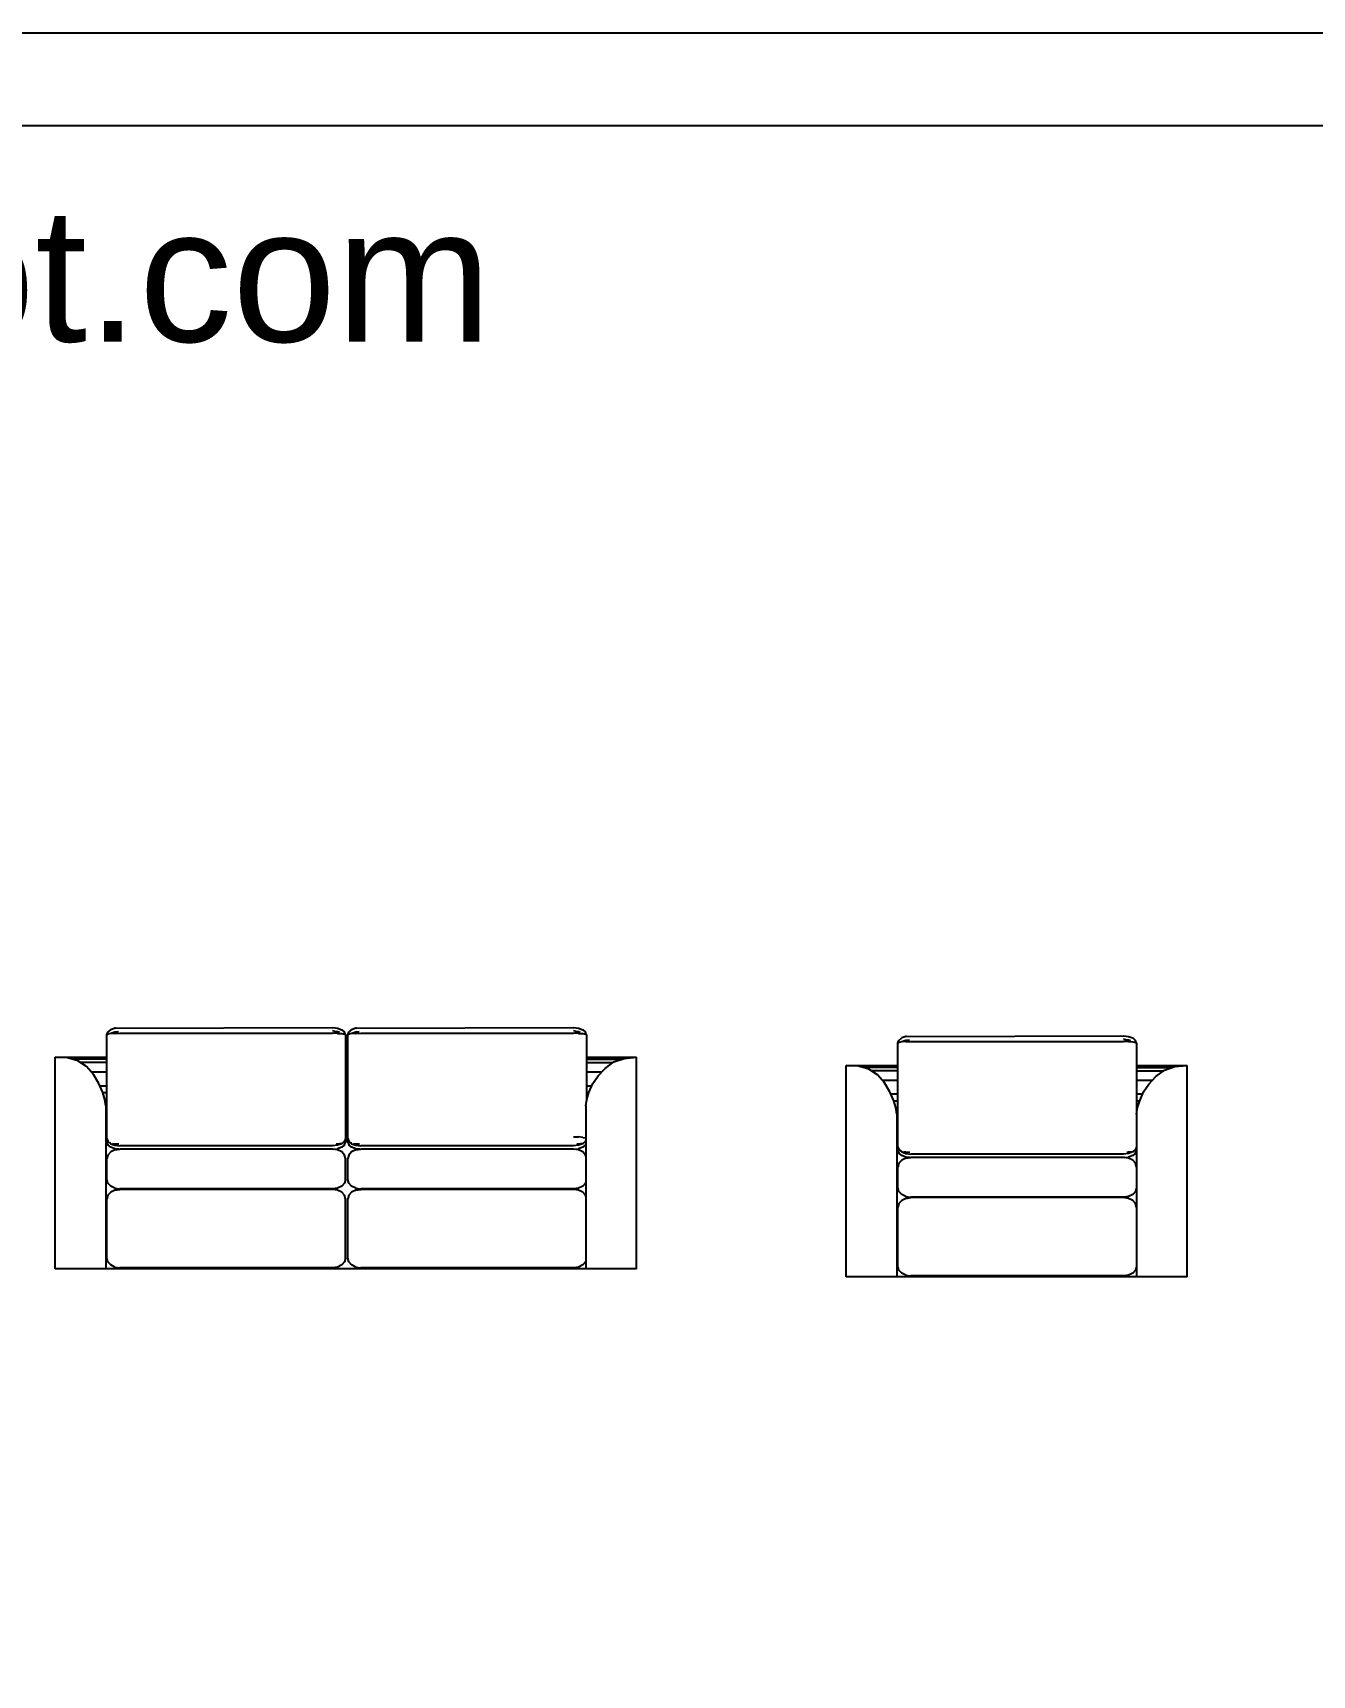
# Model space of a CAD drawing. Header units: inches. Extents: x 11 to 53.5, y 7.4 to 32.2.
# Drawn here: x 19.5 to 24.14, y 26.2 to 32.15 of the extents above; entities that cross this region are included whole.
import ezdxf

# ---------------------------------------------------------------- set-up
doc = ezdxf.new("R2010")
doc.units = ezdxf.units.IN
doc.header["$MEASUREMENT"] = 0
for name, color, linetype in [('02', 2, 'Continuous'), ('1', 1, 'Continuous'), ('kadrbm', 4, 'Continuous')]:
    doc.layers.add(name, color=color, linetype=linetype)
doc.styles.add('bmmm', font='swissel.ttf')

# ---------------------------------------------------------------- blocks, each defined once
blk = doc.blocks.new('kadrbm')
at = {"layer": 'kadrbm', "color": 4}
blk.add_lwpolyline([(0, 0), (0, 24.7972), (21, 24.7972), (21, 0), (0, 0)], close=True, dxfattribs=at)
blk.add_lwpolyline([(20.6631, 0.3257), (20.6631, 24.4603), (0.3369, 24.4603), (0.3369, 0.3257), (20.6631, 0.3257)], dxfattribs=at)
at = {"layer": 'kadrbm', "color": 211, "true_color": 0xf674fb, "style": 'bmmm'}
blk.add_text('www.cad-libraries.blogspot.com', height=0.485134, dxfattribs=at).set_placement((0.5726, 23.6772))

msp = doc.modelspace()

# ---------------------------------------------------------------- linework, layer by layer
at = {"layer": '02'}
for p, q in [((19.7638, 28.5214), (19.7675, 28.5314)), ((19.7675, 28.5314), (19.7778, 28.5401)), ((19.7778, 28.5257), (19.7675, 28.5237)), ((19.7931, 28.5457), (19.7778, 28.5401)), ((19.7931, 28.5267), (19.7778, 28.5257)), ((19.7781, 28.5271), (19.7931, 28.5324)), ((19.7931, 28.5457), (20.5831, 28.5478)), ((19.7955, 28.5461), (19.7931, 28.5457)), ((19.7931, 28.5324), (19.8058, 28.5337)), ((19.7931, 28.5267), (19.8111, 28.5274)), ((19.8111, 28.5274), (20.5828, 28.5274)), ((20.5828, 28.5371), (20.5898, 28.5361)), ((20.6008, 28.5267), (20.5828, 28.5274)), ((20.5835, 28.5477), (20.6008, 28.5457)), ((20.6008, 28.5324), (20.5878, 28.5337)), ((20.6008, 28.5457), (20.6161, 28.5401)), ((20.6078, 28.5301), (20.6008, 28.5324)), ((20.6008, 28.5267), (20.6161, 28.5257)), ((20.6158, 28.5271), (20.6161, 28.5267)), ((20.6161, 28.5401), (20.6265, 28.5314)), ((20.6168, 28.5264), (20.6161, 28.5267)), ((20.6161, 28.5257), (20.6265, 28.5237)), ((20.6301, 28.5214), (20.6265, 28.5314)), ((20.6378, 28.5214), (20.6415, 28.5314)), ((20.6415, 28.5314), (20.6515, 28.5401)), ((20.6515, 28.5257), (20.6415, 28.5237)), ((20.6668, 28.5457), (20.6515, 28.5401)), ((20.6668, 28.5267), (20.6515, 28.5257)), ((20.6521, 28.5271), (20.6668, 28.5324)), ((20.6668, 28.5324), (20.6798, 28.5337)), ((20.6668, 28.5267), (20.6851, 28.5274)), ((20.6695, 28.5461), (20.6671, 28.5457)), ((20.6695, 28.5461), (21.457, 28.5478)), ((20.6851, 28.5274), (21.4568, 28.5274)), ((21.4568, 28.5371), (21.4638, 28.5361)), ((21.4748, 28.5267), (21.4568, 28.5274)), ((21.4575, 28.5477), (21.4748, 28.5457)), ((21.4748, 28.5324), (21.4618, 28.5337)), ((21.4748, 28.5457), (21.4901, 28.5401)), ((21.4815, 28.5301), (21.4748, 28.5324)), ((21.4748, 28.5267), (21.4901, 28.5257)), ((21.4908, 28.5264), (21.4895, 28.5271)), ((21.4901, 28.5401), (21.5005, 28.5314)), ((21.4901, 28.5257), (21.5005, 28.5237)), ((21.5041, 28.5214), (21.5005, 28.5314)), ((19.7675, 28.5237), (19.7638, 28.5214)), ((19.7638, 28.1324), (19.7638, 28.5214)), ((20.6301, 28.5214), (20.6265, 28.5237)), ((20.6301, 28.5214), (20.6301, 28.1324)), ((20.6415, 28.5237), (20.6378, 28.5214)), ((20.6378, 28.1324), (20.6378, 28.5214)), ((21.5041, 28.5214), (21.5005, 28.5237)), ((21.5041, 28.5214), (21.5041, 28.2827)), ((22.6473, 28.4958), (22.6369, 28.4938)), ((22.6626, 28.4968), (22.6473, 28.4958)), ((22.6476, 28.4971), (22.6626, 28.5024)), ((22.6626, 28.5024), (22.6753, 28.5038)), ((22.6626, 28.4968), (22.6806, 28.4974)), ((22.6806, 28.4974), (23.4523, 28.4974)), ((23.4523, 28.5071), (23.4593, 28.5061)), ((23.4703, 28.4968), (23.4523, 28.4974)), ((23.4703, 28.5024), (23.4573, 28.5038)), ((23.4773, 28.5001), (23.4703, 28.5024)), ((23.4703, 28.4968), (23.4856, 28.4958)), ((23.4853, 28.4971), (23.4856, 28.4968)), ((23.4863, 28.4964), (23.4856, 28.4968)), ((23.4856, 28.4958), (23.4959, 28.4938)), ((23.4996, 28.4914), (23.4959, 28.4938)), ((19.5768, 27.6734), (19.5768, 28.4407)), ((19.6211, 28.4377), (19.5768, 28.4407)), ((19.5785, 28.4407), (19.7638, 28.4407)), ((19.5968, 28.4407), (19.5965, 28.4394)), ((19.5968, 28.4394), (19.5968, 28.4407)), ((19.6588, 28.4271), (19.6211, 28.4377)), ((19.7638, 28.4327), (19.6391, 28.4327)), ((19.6901, 28.4064), (19.6588, 28.4271)), ((19.7638, 28.4211), (19.6681, 28.4211)), ((19.7158, 28.3774), (19.6901, 28.4064)), ((20.6301, 28.4407), (20.6375, 28.4407)), ((20.6301, 28.4327), (20.6375, 28.4327)), ((20.6301, 28.4211), (20.6375, 28.4211)), ((21.5041, 28.4407), (21.6848, 28.4407)), ((21.5041, 28.4327), (21.6311, 28.4327)), ((21.5041, 28.4211), (21.6005, 28.4211)), ((21.5718, 28.3997), (21.6031, 28.4231)), ((21.6031, 28.4231), (21.6408, 28.4361)), ((21.6408, 28.4361), (21.6848, 28.4407)), ((21.6655, 28.4407), (21.6655, 28.4384)), ((21.6848, 27.6734), (21.6848, 28.4407)), ((19.7068, 28.3874), (19.7638, 28.3874)), ((19.7351, 28.3444), (19.7158, 28.3774)), ((20.6301, 28.3874), (20.6375, 28.3874)), ((21.5041, 28.3874), (21.5598, 28.3874)), ((21.5265, 28.3444), (21.5461, 28.3727)), ((21.5461, 28.3727), (21.5718, 28.3997)), ((22.6333, 28.4028), (22.5086, 28.4028)), ((22.6333, 28.3911), (22.5376, 28.3911)), ((22.5763, 28.3574), (22.6333, 28.3574)), ((23.5019, 28.4028), (23.6289, 28.4028)), ((23.5019, 28.3911), (23.5983, 28.3911)), ((23.5019, 28.3574), (23.5576, 28.3574)), ((19.7491, 28.3121), (19.7351, 28.3444)), ((19.7385, 28.3371), (19.7638, 28.3371)), ((19.7488, 28.3121), (19.7638, 28.3121)), ((19.7571, 28.2874), (19.7491, 28.3121)), ((19.7601, 28.2637), (19.7571, 28.2874)), ((19.7571, 28.2874), (19.7638, 28.2874)), ((20.6301, 28.3371), (20.6375, 28.3371)), ((20.6301, 28.3121), (20.6375, 28.3121)), ((20.6301, 28.2874), (20.6375, 28.2874)), ((21.5018, 28.2637), (21.5045, 28.2874)), ((21.5041, 28.3371), (21.5231, 28.3371)), ((21.5041, 28.3121), (21.5125, 28.3121)), ((21.5045, 28.2874), (21.5128, 28.3121)), ((21.5128, 28.3121), (21.5265, 28.3444)), ((22.6079, 28.3071), (22.6333, 28.3071)), ((23.5019, 28.3071), (23.5209, 28.3071)), ((19.7601, 28.2637), (19.7601, 27.6734)), ((19.7601, 28.2637), (19.7638, 28.2637)), ((20.6301, 28.2637), (20.6375, 28.2637)), ((21.5018, 28.2637), (21.5018, 27.6734)), ((22.6183, 28.2821), (22.6333, 28.2821)), ((22.6266, 28.2574), (22.6333, 28.2574)), ((22.6296, 28.2338), (22.6333, 28.2338)), ((23.5019, 28.2821), (23.5103, 28.2821)), ((19.7638, 28.1454), (19.7675, 28.1354)), ((19.7638, 28.1324), (19.7675, 28.1221)), ((19.7675, 28.1354), (19.7778, 28.1267)), ((19.7778, 28.1137), (19.7675, 28.1221)), ((19.7785, 28.1281), (19.7768, 28.1281)), ((19.7778, 28.1267), (19.7931, 28.1211)), ((19.7931, 28.1081), (19.7778, 28.1137)), ((19.7841, 28.1274), (19.7931, 28.1267)), ((19.7931, 28.1267), (19.8068, 28.1264)), ((19.7931, 28.1211), (19.8111, 28.1191)), ((19.8071, 28.1064), (19.7931, 28.1081)), ((20.5828, 28.1191), (19.8111, 28.1191)), ((20.6008, 28.1211), (20.5828, 28.1191)), ((20.5868, 28.1064), (20.6008, 28.1081)), ((20.5955, 28.1264), (20.6008, 28.1267)), ((20.6008, 28.1267), (20.6155, 28.1281)), ((20.6161, 28.1267), (20.6008, 28.1211)), ((20.6161, 28.1137), (20.6008, 28.1081)), ((20.6265, 28.1354), (20.6161, 28.1267)), ((20.6265, 28.1221), (20.6161, 28.1137)), ((20.6301, 28.1454), (20.6265, 28.1354)), ((20.6265, 28.1221), (20.6301, 28.1324)), ((20.6378, 28.1454), (20.6415, 28.1354)), ((20.6378, 28.1324), (20.6415, 28.1221)), ((20.6415, 28.1354), (20.6515, 28.1267)), ((20.6515, 28.1137), (20.6415, 28.1221)), ((20.6525, 28.1281), (20.6508, 28.1281)), ((20.6515, 28.1267), (20.6668, 28.1211)), ((20.6668, 28.1081), (20.6515, 28.1137)), ((20.6581, 28.1274), (20.6668, 28.1267)), ((20.6668, 28.1267), (20.6808, 28.1264)), ((20.6668, 28.1211), (20.6851, 28.1191)), ((20.6811, 28.1064), (20.6668, 28.1081)), ((21.4568, 28.1191), (20.6851, 28.1191)), ((21.4568, 28.1514), (21.4748, 28.1511)), ((21.4748, 28.1211), (21.4568, 28.1191)), ((21.4605, 28.1064), (21.4748, 28.1081)), ((21.4691, 28.1264), (21.4748, 28.1267)), ((21.4901, 28.1497), (21.4748, 28.1511)), ((21.4748, 28.1267), (21.4891, 28.1281)), ((21.4901, 28.1267), (21.4748, 28.1211)), ((21.4901, 28.1137), (21.4748, 28.1081)), ((21.4901, 28.1497), (21.5005, 28.1477)), ((21.5005, 28.1354), (21.4901, 28.1267)), ((21.5005, 28.1221), (21.4901, 28.1137)), ((21.5005, 28.1477), (21.5018, 28.1467)), ((21.5018, 28.1394), (21.5005, 28.1354)), ((22.6333, 28.1154), (22.6369, 28.1054)), ((23.4996, 28.1154), (23.4959, 28.1054)), ((19.7675, 28.0857), (19.7638, 28.0727)), ((19.7638, 27.9971), (19.7638, 28.0727)), ((19.7778, 28.0971), (19.7675, 28.0857)), ((19.7931, 28.1044), (19.7778, 28.0971)), ((19.7931, 28.1044), (19.8111, 28.1071)), ((19.8091, 28.1061), (19.8075, 28.1064)), ((20.5828, 28.1071), (19.8111, 28.1071)), ((20.6008, 28.1044), (20.5828, 28.1071)), ((20.5865, 28.1064), (20.5848, 28.1061)), ((20.6161, 28.0971), (20.6008, 28.1044)), ((20.6265, 28.0857), (20.6161, 28.0971)), ((20.6301, 28.0727), (20.6265, 28.0857)), ((20.6301, 27.9971), (20.6301, 28.0727)), ((20.6415, 28.0857), (20.6378, 28.0727)), ((20.6378, 27.9971), (20.6378, 28.0727)), ((20.6515, 28.0971), (20.6415, 28.0857)), ((20.6668, 28.1044), (20.6515, 28.0971)), ((20.6668, 28.1044), (20.6851, 28.1071)), ((20.6828, 28.1061), (20.6811, 28.1064)), ((21.4568, 28.1071), (20.6851, 28.1071)), ((21.4748, 28.1044), (21.4568, 28.1071)), ((21.4605, 28.1064), (21.4588, 28.1061)), ((21.4901, 28.0971), (21.4748, 28.1044)), ((21.5005, 28.0857), (21.4901, 28.0971)), ((22.6369, 28.1054), (22.6473, 28.0968)), ((22.6479, 28.0981), (22.6463, 28.0981)), ((22.6473, 28.0968), (22.6626, 28.0911)), ((22.6536, 28.0974), (22.6626, 28.0968)), ((22.6626, 28.0968), (22.6763, 28.0964)), ((22.6626, 28.0911), (22.6806, 28.0891)), ((23.4523, 28.0891), (22.6806, 28.0891)), ((23.4703, 28.0911), (23.4523, 28.0891)), ((23.4649, 28.0964), (23.4703, 28.0968)), ((23.4703, 28.0968), (23.4849, 28.0981)), ((23.4856, 28.0968), (23.4703, 28.0911)), ((23.4959, 28.1054), (23.4856, 28.0968)), ((19.7675, 27.9837), (19.7638, 27.9971)), ((20.6301, 27.9971), (20.6265, 27.9837)), ((20.6415, 27.9837), (20.6378, 27.9971)), ((21.5018, 27.9891), (21.5005, 27.9837)), ((19.7675, 27.9397), (19.7638, 27.9267)), ((19.7778, 27.9727), (19.7675, 27.9837)), ((19.7778, 27.9511), (19.7675, 27.9397)), ((19.7931, 27.9651), (19.7778, 27.9727)), ((19.7931, 27.9584), (19.7778, 27.9511)), ((19.7931, 27.9651), (19.8111, 27.9627)), ((19.7931, 27.9584), (19.8111, 27.9611)), ((20.5828, 27.9627), (19.8111, 27.9627)), ((20.5828, 27.9611), (19.8111, 27.9611)), ((20.6008, 27.9651), (20.5828, 27.9627)), ((20.6008, 27.9584), (20.5828, 27.9611)), ((20.6161, 27.9727), (20.6008, 27.9651)), ((20.6161, 27.9511), (20.6008, 27.9584)), ((20.6265, 27.9837), (20.6161, 27.9727)), ((20.6265, 27.9397), (20.6161, 27.9511)), ((20.6301, 27.9267), (20.6265, 27.9397)), ((20.6415, 27.9397), (20.6378, 27.9267)), ((20.6515, 27.9727), (20.6415, 27.9837)), ((20.6515, 27.9511), (20.6415, 27.9397)), ((20.6668, 27.9651), (20.6515, 27.9727)), ((20.6668, 27.9584), (20.6515, 27.9511)), ((20.6668, 27.9651), (20.6851, 27.9627)), ((20.6668, 27.9584), (20.6851, 27.9611)), ((21.4568, 27.9627), (20.6851, 27.9627)), ((21.4568, 27.9611), (20.6851, 27.9611)), ((21.4748, 27.9651), (21.4568, 27.9627)), ((21.4748, 27.9584), (21.4568, 27.9611)), ((21.4901, 27.9727), (21.4748, 27.9651)), ((21.4901, 27.9511), (21.4748, 27.9584)), ((21.5005, 27.9837), (21.4901, 27.9727)), ((21.5005, 27.9397), (21.4901, 27.9511)), ((21.5018, 27.9344), (21.5005, 27.9397)), ((19.7638, 27.7114), (19.7638, 27.9267)), ((20.6301, 27.7114), (20.6301, 27.9267)), ((20.6378, 27.7114), (20.6378, 27.9267)), ((19.7675, 27.6981), (19.7638, 27.7114)), ((19.7778, 27.6871), (19.7675, 27.6981)), ((20.6265, 27.6981), (20.6161, 27.6871)), ((20.6301, 27.7114), (20.6265, 27.6981)), ((20.6415, 27.6981), (20.6378, 27.7114)), ((20.6515, 27.6871), (20.6415, 27.6981)), ((21.5005, 27.6981), (21.4901, 27.6871)), ((21.5018, 27.7034), (21.5005, 27.6981)), ((21.6848, 27.6734), (19.5768, 27.6734)), ((19.7931, 27.6794), (19.7778, 27.6871)), ((19.7931, 27.6794), (19.8111, 27.6771)), ((20.5828, 27.6771), (19.8111, 27.6771)), ((20.6008, 27.6794), (20.5828, 27.6771)), ((20.6161, 27.6871), (20.6008, 27.6794)), ((20.6668, 27.6794), (20.6515, 27.6871)), ((20.6668, 27.6794), (20.6851, 27.6771)), ((21.4568, 27.6771), (20.6851, 27.6771)), ((21.4748, 27.6794), (21.4568, 27.6771)), ((21.4901, 27.6871), (21.4748, 27.6794))]:
    msp.add_line(p, q, dxfattribs=at)
at = {"layer": '1'}
for p, q in [((22.6333, 28.4914), (22.6369, 28.5014)), ((22.6369, 28.4938), (22.6333, 28.4914)), ((22.6333, 28.1024), (22.6333, 28.4914)), ((22.6369, 28.5014), (22.6473, 28.5101)), ((22.6626, 28.5158), (22.6473, 28.5101)), ((22.6626, 28.5158), (23.4525, 28.5178)), ((22.6649, 28.5161), (22.6626, 28.5158)), ((23.4529, 28.5178), (23.4703, 28.5158)), ((23.4703, 28.5158), (23.4856, 28.5101)), ((23.4856, 28.5101), (23.4959, 28.5014)), ((23.4996, 28.4914), (23.4959, 28.5014)), ((23.4996, 28.4914), (23.4996, 27.6434)), ((22.4463, 27.6434), (22.4463, 28.4108)), ((22.4906, 28.4078), (22.4463, 28.4108)), ((22.4479, 28.4108), (22.6333, 28.4108)), ((22.4663, 28.4108), (22.4659, 28.4094)), ((22.4663, 28.4094), (22.4663, 28.4108)), ((22.5283, 28.3971), (22.4906, 28.4078)), ((23.5019, 28.4108), (23.6826, 28.4108)), ((23.6009, 28.3931), (23.6386, 28.4061)), ((23.6386, 28.4061), (23.6826, 28.4108)), ((23.6633, 28.4108), (23.6633, 28.4084)), ((23.6826, 27.6434), (23.6826, 28.4108)), ((22.5596, 28.3764), (22.5283, 28.3971)), ((22.5853, 28.3474), (22.5596, 28.3764)), ((22.6046, 28.3144), (22.5853, 28.3474)), ((23.5439, 28.3428), (23.5696, 28.3698)), ((23.5696, 28.3698), (23.6009, 28.3931)), ((21.5041, 28.2874), (21.5045, 28.2874)), ((22.6186, 28.2821), (22.6046, 28.3144)), ((23.5106, 28.2821), (23.5243, 28.3144)), ((23.5243, 28.3144), (23.5439, 28.3428)), ((22.6266, 28.2574), (22.6186, 28.2821)), ((22.6296, 28.2338), (22.6266, 28.2574)), ((22.6296, 28.2338), (22.6296, 27.6434)), ((23.4996, 28.2338), (23.5023, 28.2574)), ((23.5019, 28.2574), (23.5023, 28.2574)), ((23.5023, 28.2574), (23.5106, 28.2821)), ((21.5018, 28.1264), (21.5005, 28.1221)), ((21.5018, 28.0804), (21.5005, 28.0857)), ((22.6333, 28.1024), (22.6369, 28.0921)), ((22.6369, 28.0558), (22.6333, 28.0428)), ((22.6473, 28.0838), (22.6369, 28.0921)), ((22.6473, 28.0671), (22.6369, 28.0558)), ((22.6626, 28.0781), (22.6473, 28.0838)), ((22.6626, 28.0744), (22.6473, 28.0671)), ((22.6766, 28.0764), (22.6626, 28.0781)), ((22.6626, 28.0744), (22.6806, 28.0771)), ((22.6786, 28.0761), (22.6769, 28.0764)), ((23.4523, 28.0771), (22.6806, 28.0771)), ((23.4703, 28.0744), (23.4523, 28.0771)), ((23.4559, 28.0764), (23.4543, 28.0761)), ((23.4563, 28.0764), (23.4703, 28.0781)), ((23.4856, 28.0838), (23.4703, 28.0781)), ((23.4856, 28.0671), (23.4703, 28.0744)), ((23.4959, 28.0921), (23.4856, 28.0838)), ((23.4959, 28.0558), (23.4856, 28.0671)), ((23.4959, 28.0921), (23.4996, 28.1024)), ((23.4996, 28.0428), (23.4959, 28.0558)), ((22.6333, 27.9671), (22.6333, 28.0428)), ((22.6369, 27.9538), (22.6333, 27.9671)), ((22.6473, 27.9428), (22.6369, 27.9538)), ((22.6626, 27.9351), (22.6473, 27.9428)), ((22.6626, 27.9351), (22.6806, 27.9328)), ((22.6626, 27.9284), (22.6806, 27.9311)), ((23.4523, 27.9328), (22.6806, 27.9328)), ((23.4523, 27.9311), (22.6806, 27.9311)), ((23.4703, 27.9351), (23.4523, 27.9328)), ((23.4703, 27.9284), (23.4523, 27.9311)), ((23.4856, 27.9428), (23.4703, 27.9351)), ((23.4959, 27.9538), (23.4856, 27.9428)), ((23.4996, 27.9671), (23.4959, 27.9538)), ((22.6369, 27.9098), (22.6333, 27.8968)), ((22.6333, 27.6814), (22.6333, 27.8968)), ((22.6473, 27.9211), (22.6369, 27.9098)), ((22.6626, 27.9284), (22.6473, 27.9211)), ((23.4856, 27.9211), (23.4703, 27.9284)), ((23.4959, 27.9098), (23.4856, 27.9211)), ((23.4996, 27.8968), (23.4959, 27.9098)), ((23.6826, 27.6434), (22.4463, 27.6434)), ((22.6369, 27.6681), (22.6333, 27.6814)), ((22.6473, 27.6571), (22.6369, 27.6681)), ((22.6626, 27.6494), (22.6473, 27.6571)), ((22.6626, 27.6494), (22.6806, 27.6471)), ((23.4523, 27.6471), (22.6806, 27.6471)), ((23.4703, 27.6494), (23.4523, 27.6471)), ((23.4856, 27.6571), (23.4703, 27.6494)), ((23.4959, 27.6681), (23.4856, 27.6571)), ((23.4996, 27.6814), (23.4959, 27.6681))]:
    msp.add_line(p, q, dxfattribs=at)

# ---------------------------------------------------------------- block references
at = {"layer": 'kadrbm'}
msp.add_blockref('kadrbm', (11.0217, 7.3575), dxfattribs=at)

doc.saveas('drawing.dxf')
